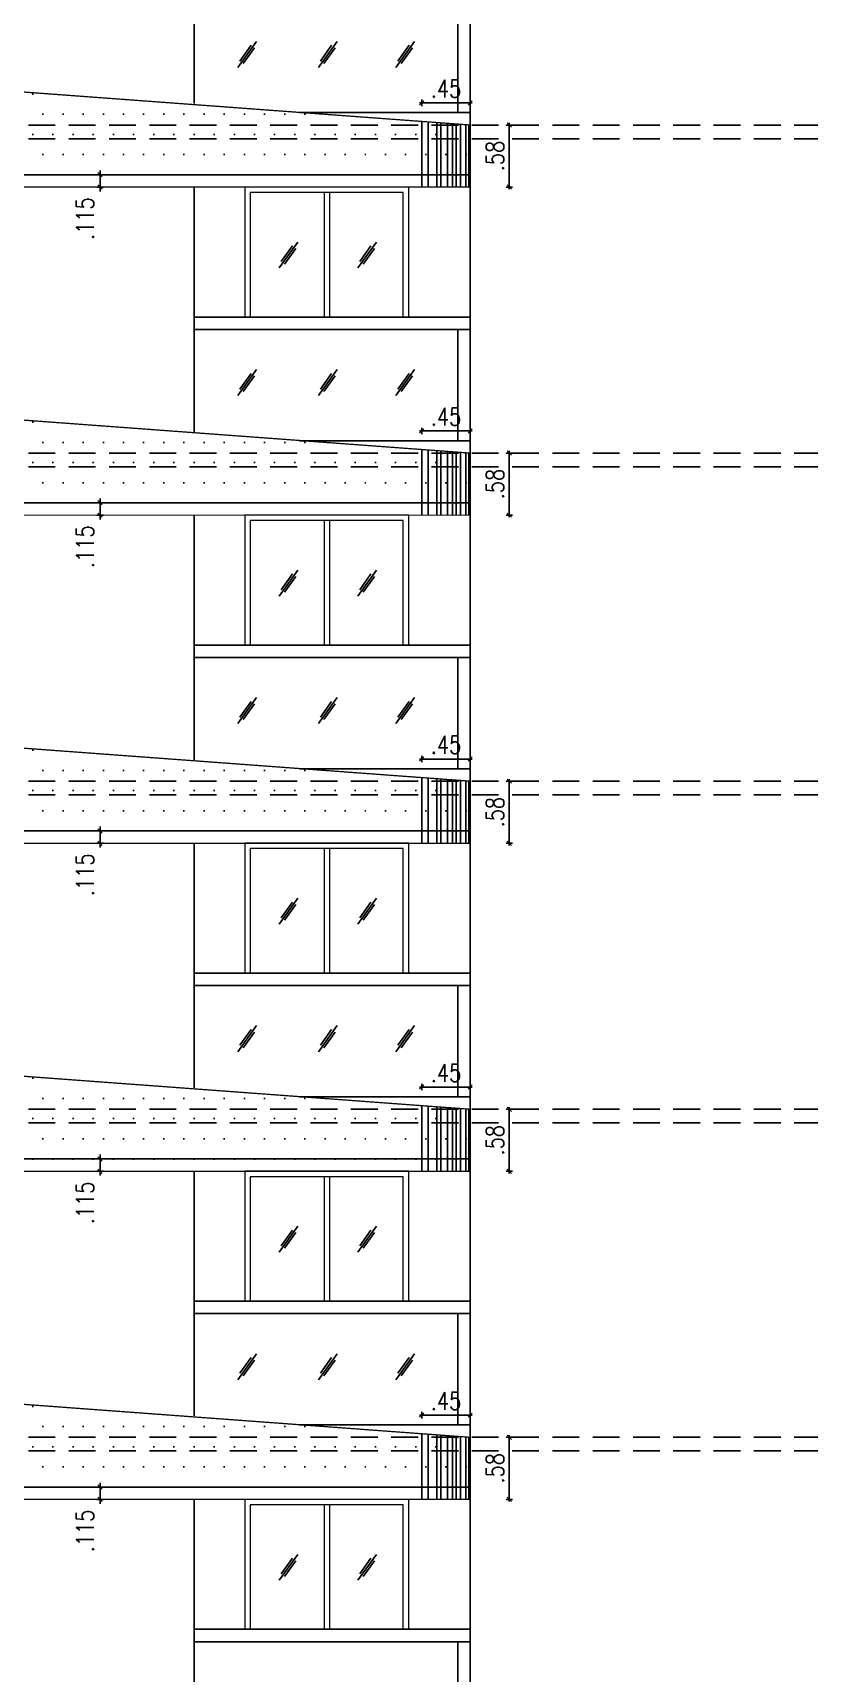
# Model space of a CAD drawing. Header units: inches. Extents: x 14331 to 14549, y 2557 to 2714.
# Drawn here: x 14510.97 to 14518.19, y 2660.94 to 2676.19 of the extents above; entities that cross this region are included whole.
import ezdxf

# ---------------------------------------------------------------- set-up
doc = ezdxf.new("R2010")
doc.units = ezdxf.units.IN
doc.header["$LTSCALE"] = 0.25
doc.header["$MEASUREMENT"] = 0
doc.header["$PDMODE"] = 35
doc.linetypes.add('1', pattern=[0])
doc.linetypes.add('DASHEDX2', pattern=[1.5, 1, -0.5])
for name, color, linetype in [('ELE.PROJ.', 1, 'Continuous'), ('GLASS WINDOW', 251, '1'), ('hatch', 251, 'Continuous'), ('proj-internal', 1, 'DASHEDX2'), ('wall', 7, 'Continuous'), ('WORKING DIM', 7, 'Continuous')]:
    doc.layers.add(name, color=color, linetype=linetype)
doc.layers.add('WINDOW', color=106, linetype='Continuous', lineweight=13)
doc.styles.add('romans', font='romans.shx', dxfattribs={"width": 0.8})
doc.dimstyles.new('121', dxfattribs={"dimscale": 0.1, "dimtxt": 1.65, "dimasz": 0.2, "dimexe": 0.03125, "dimexo": 0.25, "dimgap": 0.5, "dimtad": 1, "dimzin": 4, "dimdsep": 46, "dimtxsty": 'romans', "dimblk1": 'MINITICK', "dimblk2": 'MINITICK', "dimsah": 1, "dimcen": 1, "dimse1": 1, "dimse2": 1, "dimclrd": 252, "dimclre": 256, "dimclrt": 7, "dimadec": 3, "dimazin": 0, "dimtfac": 0.8, "dimtix": 1, "dimtmove": 2, "dimatfit": 3, "dimfxl": 0, "dimtolj": 1, "dimtzin": 3, "dimarcsym": 0})

# ---------------------------------------------------------------- blocks, each defined once
blk = doc.blocks.new('MINITICK')
at = {"color": 7}
for p, q in [((1, 1), (-1, -1)), ((-1, 0), (1, 0)), ((0, -1.5), (0, 1.5))]:
    blk.add_line(p, q, dxfattribs=at)
blk = doc.blocks.new('*D1832')
at = {"layer": 'Defpoints', "color": 0, "transparency": 16777216}
for p in [(14515.04, 2663.137), (14515.04, 2662.56), (14515.404, 2662.56)]:
    blk.add_point(p, dxfattribs=at)
at = {"layer": 'WORKING DIM', "color": 252, "lineweight": -2, "transparency": 16777216}
blk.add_line((14515.404, 2663.117), (14515.404, 2662.58), dxfattribs=at)
at = {"layer": 'WORKING DIM', "color": 252, "lineweight": -2, "transparency": 16777216, "xscale": 0.02, "yscale": 0.02, "zscale": 0.02}
for p, rotation in [((14515.404, 2663.137), 90), ((14515.404, 2662.56), 270)]:
    blk.add_blockref('MINITICK', p, dxfattribs=dict(at, rotation=rotation))
at = {"layer": 'WORKING DIM', "color": 7, "transparency": 16777216, "insert": (14515.272, 2662.849), "char_height": 0.165, "attachment_point": 5, "rotation": 90, "style": 'romans'}
blk.add_mtext('\\A1;.58', dxfattribs=at)
blk = doc.blocks.new('*D1833')
at = {"layer": 'Defpoints', "color": 0, "transparency": 16777216}
for p in [(14515.04, 2663.343), (14514.59, 2662.776), (14515.04, 2662.776)]:
    blk.add_point(p, dxfattribs=at)
at = {"layer": 'WORKING DIM', "color": 252, "lineweight": -2, "transparency": 16777216}
blk.add_line((14514.61, 2663.343), (14515.02, 2663.343), dxfattribs=at)
at = {"layer": 'WORKING DIM', "color": 252, "lineweight": -2, "transparency": 16777216, "xscale": 0.02, "yscale": 0.02, "zscale": 0.02, "rotation": 180}
blk.add_blockref('MINITICK', (14514.59, 2663.343), dxfattribs=at)
at = {"layer": 'WORKING DIM', "color": 252, "lineweight": -2, "transparency": 16777216, "xscale": 0.02, "yscale": 0.02, "zscale": 0.02}
blk.add_blockref('MINITICK', (14515.04, 2663.343), dxfattribs=at)
at = {"layer": 'WORKING DIM', "color": 7, "transparency": 16777216, "insert": (14514.815, 2663.475), "char_height": 0.165, "attachment_point": 5, "style": 'romans'}
blk.add_mtext('\\A1;.45', dxfattribs=at)
blk = doc.blocks.new('*D1847')
at = {"layer": 'Defpoints', "color": 0, "transparency": 16777216}
for p in [(14515.04, 2666.187), (14515.04, 2665.61), (14515.404, 2665.61)]:
    blk.add_point(p, dxfattribs=at)
at = {"layer": 'WORKING DIM', "color": 252, "lineweight": -2, "transparency": 16777216}
blk.add_line((14515.404, 2666.167), (14515.404, 2665.63), dxfattribs=at)
at = {"layer": 'WORKING DIM', "color": 252, "lineweight": -2, "transparency": 16777216, "xscale": 0.02, "yscale": 0.02, "zscale": 0.02}
for p, rotation in [((14515.404, 2666.187), 90), ((14515.404, 2665.61), 270)]:
    blk.add_blockref('MINITICK', p, dxfattribs=dict(at, rotation=rotation))
at = {"layer": 'WORKING DIM', "color": 7, "transparency": 16777216, "insert": (14515.272, 2665.899), "char_height": 0.165, "attachment_point": 5, "rotation": 90, "style": 'romans'}
blk.add_mtext('\\A1;.58', dxfattribs=at)
blk = doc.blocks.new('*D1848')
at = {"layer": 'Defpoints', "color": 0, "transparency": 16777216}
for p in [(14515.04, 2666.393), (14514.59, 2665.826), (14515.04, 2665.826)]:
    blk.add_point(p, dxfattribs=at)
at = {"layer": 'WORKING DIM', "color": 252, "lineweight": -2, "transparency": 16777216}
blk.add_line((14514.61, 2666.393), (14515.02, 2666.393), dxfattribs=at)
at = {"layer": 'WORKING DIM', "color": 252, "lineweight": -2, "transparency": 16777216, "xscale": 0.02, "yscale": 0.02, "zscale": 0.02, "rotation": 180}
blk.add_blockref('MINITICK', (14514.59, 2666.393), dxfattribs=at)
at = {"layer": 'WORKING DIM', "color": 252, "lineweight": -2, "transparency": 16777216, "xscale": 0.02, "yscale": 0.02, "zscale": 0.02}
blk.add_blockref('MINITICK', (14515.04, 2666.393), dxfattribs=at)
at = {"layer": 'WORKING DIM', "color": 7, "transparency": 16777216, "insert": (14514.815, 2666.525), "char_height": 0.165, "attachment_point": 5, "style": 'romans'}
blk.add_mtext('\\A1;.45', dxfattribs=at)
blk = doc.blocks.new('*D1862')
at = {"layer": 'Defpoints', "color": 0, "transparency": 16777216}
for p in [(14515.04, 2669.237), (14515.04, 2668.66), (14515.404, 2668.66)]:
    blk.add_point(p, dxfattribs=at)
at = {"layer": 'WORKING DIM', "color": 252, "lineweight": -2, "transparency": 16777216}
blk.add_line((14515.404, 2669.217), (14515.404, 2668.68), dxfattribs=at)
at = {"layer": 'WORKING DIM', "color": 252, "lineweight": -2, "transparency": 16777216, "xscale": 0.02, "yscale": 0.02, "zscale": 0.02}
for p, rotation in [((14515.404, 2669.237), 90), ((14515.404, 2668.66), 270)]:
    blk.add_blockref('MINITICK', p, dxfattribs=dict(at, rotation=rotation))
at = {"layer": 'WORKING DIM', "color": 7, "transparency": 16777216, "insert": (14515.272, 2668.949), "char_height": 0.165, "attachment_point": 5, "rotation": 90, "style": 'romans'}
blk.add_mtext('\\A1;.58', dxfattribs=at)
blk = doc.blocks.new('*D1863')
at = {"layer": 'Defpoints', "color": 0, "transparency": 16777216}
for p in [(14515.04, 2669.443), (14514.59, 2668.876), (14515.04, 2668.876)]:
    blk.add_point(p, dxfattribs=at)
at = {"layer": 'WORKING DIM', "color": 252, "lineweight": -2, "transparency": 16777216}
blk.add_line((14514.61, 2669.443), (14515.02, 2669.443), dxfattribs=at)
at = {"layer": 'WORKING DIM', "color": 252, "lineweight": -2, "transparency": 16777216, "xscale": 0.02, "yscale": 0.02, "zscale": 0.02, "rotation": 180}
blk.add_blockref('MINITICK', (14514.59, 2669.443), dxfattribs=at)
at = {"layer": 'WORKING DIM', "color": 252, "lineweight": -2, "transparency": 16777216, "xscale": 0.02, "yscale": 0.02, "zscale": 0.02}
blk.add_blockref('MINITICK', (14515.04, 2669.443), dxfattribs=at)
at = {"layer": 'WORKING DIM', "color": 7, "transparency": 16777216, "insert": (14514.815, 2669.575), "char_height": 0.165, "attachment_point": 5, "style": 'romans'}
blk.add_mtext('\\A1;.45', dxfattribs=at)
blk = doc.blocks.new('*D1877')
at = {"layer": 'Defpoints', "color": 0, "transparency": 16777216}
for p in [(14515.04, 2672.287), (14515.04, 2671.71), (14515.404, 2671.71)]:
    blk.add_point(p, dxfattribs=at)
at = {"layer": 'WORKING DIM', "color": 252, "lineweight": -2, "transparency": 16777216}
blk.add_line((14515.404, 2672.267), (14515.404, 2671.73), dxfattribs=at)
at = {"layer": 'WORKING DIM', "color": 252, "lineweight": -2, "transparency": 16777216, "xscale": 0.02, "yscale": 0.02, "zscale": 0.02}
for p, rotation in [((14515.404, 2672.287), 90), ((14515.404, 2671.71), 270)]:
    blk.add_blockref('MINITICK', p, dxfattribs=dict(at, rotation=rotation))
at = {"layer": 'WORKING DIM', "color": 7, "transparency": 16777216, "insert": (14515.272, 2671.999), "char_height": 0.165, "attachment_point": 5, "rotation": 90, "style": 'romans'}
blk.add_mtext('\\A1;.58', dxfattribs=at)
blk = doc.blocks.new('*D1878')
at = {"layer": 'Defpoints', "color": 0, "transparency": 16777216}
for p in [(14515.04, 2672.493), (14514.59, 2671.926), (14515.04, 2671.926)]:
    blk.add_point(p, dxfattribs=at)
at = {"layer": 'WORKING DIM', "color": 252, "lineweight": -2, "transparency": 16777216}
blk.add_line((14514.61, 2672.493), (14515.02, 2672.493), dxfattribs=at)
at = {"layer": 'WORKING DIM', "color": 252, "lineweight": -2, "transparency": 16777216, "xscale": 0.02, "yscale": 0.02, "zscale": 0.02, "rotation": 180}
blk.add_blockref('MINITICK', (14514.59, 2672.493), dxfattribs=at)
at = {"layer": 'WORKING DIM', "color": 252, "lineweight": -2, "transparency": 16777216, "xscale": 0.02, "yscale": 0.02, "zscale": 0.02}
blk.add_blockref('MINITICK', (14515.04, 2672.493), dxfattribs=at)
at = {"layer": 'WORKING DIM', "color": 7, "transparency": 16777216, "insert": (14514.815, 2672.625), "char_height": 0.165, "attachment_point": 5, "style": 'romans'}
blk.add_mtext('\\A1;.45', dxfattribs=at)
blk = doc.blocks.new('*D1892')
at = {"layer": 'Defpoints', "color": 0, "transparency": 16777216}
for p in [(14515.04, 2675.337), (14515.04, 2674.76), (14515.404, 2674.76)]:
    blk.add_point(p, dxfattribs=at)
at = {"layer": 'WORKING DIM', "color": 252, "lineweight": -2, "transparency": 16777216}
blk.add_line((14515.404, 2675.317), (14515.404, 2674.78), dxfattribs=at)
at = {"layer": 'WORKING DIM', "color": 252, "lineweight": -2, "transparency": 16777216, "xscale": 0.02, "yscale": 0.02, "zscale": 0.02}
for p, rotation in [((14515.404, 2675.337), 90), ((14515.404, 2674.76), 270)]:
    blk.add_blockref('MINITICK', p, dxfattribs=dict(at, rotation=rotation))
at = {"layer": 'WORKING DIM', "color": 7, "transparency": 16777216, "insert": (14515.272, 2675.049), "char_height": 0.165, "attachment_point": 5, "rotation": 90, "style": 'romans'}
blk.add_mtext('\\A1;.58', dxfattribs=at)
blk = doc.blocks.new('*D1893')
at = {"layer": 'Defpoints', "color": 0, "transparency": 16777216}
for p in [(14515.04, 2675.543), (14514.59, 2674.976), (14515.04, 2674.976)]:
    blk.add_point(p, dxfattribs=at)
at = {"layer": 'WORKING DIM', "color": 252, "lineweight": -2, "transparency": 16777216}
blk.add_line((14514.61, 2675.543), (14515.02, 2675.543), dxfattribs=at)
at = {"layer": 'WORKING DIM', "color": 252, "lineweight": -2, "transparency": 16777216, "xscale": 0.02, "yscale": 0.02, "zscale": 0.02, "rotation": 180}
blk.add_blockref('MINITICK', (14514.59, 2675.543), dxfattribs=at)
at = {"layer": 'WORKING DIM', "color": 252, "lineweight": -2, "transparency": 16777216, "xscale": 0.02, "yscale": 0.02, "zscale": 0.02}
blk.add_blockref('MINITICK', (14515.04, 2675.543), dxfattribs=at)
at = {"layer": 'WORKING DIM', "color": 7, "transparency": 16777216, "insert": (14514.815, 2675.675), "char_height": 0.165, "attachment_point": 5, "style": 'romans'}
blk.add_mtext('\\A1;.45', dxfattribs=at)
blk = doc.blocks.new('*D2011')
at = {"layer": 'Defpoints', "color": 0, "transparency": 16777216}
for p in [(14511.597, 2662.675), (14511.797, 2662.675), (14511.797, 2662.56)]:
    blk.add_point(p, dxfattribs=at)
at = {"layer": 'WORKING DIM', "color": 252, "lineweight": -2, "transparency": 16777216}
for p, q in [((14511.597, 2662.695), (14511.597, 2662.715)), ((14511.597, 2662.56), (14511.597, 2662.675)), ((14511.597, 2662.54), (14511.597, 2662.52))]:
    blk.add_line(p, q, dxfattribs=at)
at = {"layer": 'WORKING DIM', "color": 252, "lineweight": -2, "transparency": 16777216, "xscale": 0.02, "yscale": 0.02, "zscale": 0.02}
for p, rotation in [((14511.597, 2662.675), 270), ((14511.597, 2662.56), 90)]:
    blk.add_blockref('MINITICK', p, dxfattribs=dict(at, rotation=rotation))
at = {"layer": 'WORKING DIM', "color": 7, "transparency": 16777216, "insert": (14511.457, 2662.266), "char_height": 0.165, "attachment_point": 5, "rotation": 90, "style": 'romans'}
blk.add_mtext('\\A1;.115', dxfattribs=at)
blk = doc.blocks.new('*D2010')
at = {"layer": 'Defpoints', "color": 0, "transparency": 16777216}
for p in [(14511.597, 2665.725), (14511.797, 2665.725), (14511.797, 2665.61)]:
    blk.add_point(p, dxfattribs=at)
at = {"layer": 'WORKING DIM', "color": 252, "lineweight": -2, "transparency": 16777216}
for p, q in [((14511.597, 2665.745), (14511.597, 2665.765)), ((14511.597, 2665.61), (14511.597, 2665.725)), ((14511.597, 2665.59), (14511.597, 2665.57))]:
    blk.add_line(p, q, dxfattribs=at)
at = {"layer": 'WORKING DIM', "color": 252, "lineweight": -2, "transparency": 16777216, "xscale": 0.02, "yscale": 0.02, "zscale": 0.02}
for p, rotation in [((14511.597, 2665.725), 270), ((14511.597, 2665.61), 90)]:
    blk.add_blockref('MINITICK', p, dxfattribs=dict(at, rotation=rotation))
at = {"layer": 'WORKING DIM', "color": 7, "transparency": 16777216, "insert": (14511.457, 2665.316), "char_height": 0.165, "attachment_point": 5, "rotation": 90, "style": 'romans'}
blk.add_mtext('\\A1;.115', dxfattribs=at)
blk = doc.blocks.new('*D2012')
at = {"layer": 'Defpoints', "color": 0, "transparency": 16777216}
for p in [(14511.597, 2668.775), (14511.797, 2668.775), (14511.797, 2668.66)]:
    blk.add_point(p, dxfattribs=at)
at = {"layer": 'WORKING DIM', "color": 252, "lineweight": -2, "transparency": 16777216}
for p, q in [((14511.597, 2668.795), (14511.597, 2668.815)), ((14511.597, 2668.66), (14511.597, 2668.775)), ((14511.597, 2668.64), (14511.597, 2668.62))]:
    blk.add_line(p, q, dxfattribs=at)
at = {"layer": 'WORKING DIM', "color": 252, "lineweight": -2, "transparency": 16777216, "xscale": 0.02, "yscale": 0.02, "zscale": 0.02}
for p, rotation in [((14511.597, 2668.775), 270), ((14511.597, 2668.66), 90)]:
    blk.add_blockref('MINITICK', p, dxfattribs=dict(at, rotation=rotation))
at = {"layer": 'WORKING DIM', "color": 7, "transparency": 16777216, "insert": (14511.457, 2668.366), "char_height": 0.165, "attachment_point": 5, "rotation": 90, "style": 'romans'}
blk.add_mtext('\\A1;.115', dxfattribs=at)
blk = doc.blocks.new('*D2015')
at = {"layer": 'Defpoints', "color": 0, "transparency": 16777216}
for p in [(14511.597, 2671.825), (14511.797, 2671.825), (14511.797, 2671.71)]:
    blk.add_point(p, dxfattribs=at)
at = {"layer": 'WORKING DIM', "color": 252, "lineweight": -2, "transparency": 16777216}
for p, q in [((14511.597, 2671.845), (14511.597, 2671.865)), ((14511.597, 2671.71), (14511.597, 2671.825)), ((14511.597, 2671.69), (14511.597, 2671.67))]:
    blk.add_line(p, q, dxfattribs=at)
at = {"layer": 'WORKING DIM', "color": 252, "lineweight": -2, "transparency": 16777216, "xscale": 0.02, "yscale": 0.02, "zscale": 0.02}
for p, rotation in [((14511.597, 2671.825), 270), ((14511.597, 2671.71), 90)]:
    blk.add_blockref('MINITICK', p, dxfattribs=dict(at, rotation=rotation))
at = {"layer": 'WORKING DIM', "color": 7, "transparency": 16777216, "insert": (14511.457, 2671.416), "char_height": 0.165, "attachment_point": 5, "rotation": 90, "style": 'romans'}
blk.add_mtext('\\A1;.115', dxfattribs=at)
blk = doc.blocks.new('*D2013')
at = {"layer": 'Defpoints', "color": 0, "transparency": 16777216}
for p in [(14511.597, 2674.875), (14511.797, 2674.875), (14511.797, 2674.76)]:
    blk.add_point(p, dxfattribs=at)
at = {"layer": 'WORKING DIM', "color": 252, "lineweight": -2, "transparency": 16777216}
for p, q in [((14511.597, 2674.895), (14511.597, 2674.915)), ((14511.597, 2674.76), (14511.597, 2674.875)), ((14511.597, 2674.74), (14511.597, 2674.72))]:
    blk.add_line(p, q, dxfattribs=at)
at = {"layer": 'WORKING DIM', "color": 252, "lineweight": -2, "transparency": 16777216, "xscale": 0.02, "yscale": 0.02, "zscale": 0.02}
for p, rotation in [((14511.597, 2674.875), 270), ((14511.597, 2674.76), 90)]:
    blk.add_blockref('MINITICK', p, dxfattribs=dict(at, rotation=rotation))
at = {"layer": 'WORKING DIM', "color": 7, "transparency": 16777216, "insert": (14511.457, 2674.466), "char_height": 0.165, "attachment_point": 5, "rotation": 90, "style": 'romans'}
blk.add_mtext('\\A1;.115', dxfattribs=at)

msp = doc.modelspace()

# ---------------------------------------------------------------- hatches: boundary and pattern name
at = {"layer": 'hatch', "true_color": 0xc7b399}
h = msp.add_hatch(dxfattribs=at)
h.set_pattern_fill('DOTS', color=253, scale=3)
h.set_pattern_definition([(0, (-346.71688, 38.62428), (0.09375, 0.1875), [0, -0.1875])])
h.paths.add_polyline_path([(14515.04, 2675.337), (14508.943, 2675.787), (14501.93, 2675.787), (14501.93, 2674.76), (14515.04, 2674.76)])
h = msp.add_hatch(dxfattribs=at)
h.set_pattern_fill('DOTS', color=253, scale=3)
h.set_pattern_definition([(0, (-346.71688, 35.57431), (0.09375, 0.1875), [0, -0.1875])])
h.paths.add_polyline_path([(14515.04, 2672.287), (14508.943, 2672.737), (14501.93, 2672.737), (14501.93, 2671.71), (14515.04, 2671.71)])
h = msp.add_hatch(dxfattribs=at)
h.set_pattern_fill('DOTS', color=253, scale=3)
h.set_pattern_definition([(0, (-346.71688, 32.52428), (0.09375, 0.1875), [0, -0.1875])])
h.paths.add_polyline_path([(14515.04, 2669.237), (14508.943, 2669.687), (14501.93, 2669.687), (14501.93, 2668.66), (14515.04, 2668.66)])
h = msp.add_hatch(dxfattribs=at)
h.set_pattern_fill('DOTS', color=253, scale=3)
h.set_pattern_definition([(0, (-346.71688, 29.47428), (0.09375, 0.1875), [0, -0.1875])])
h.paths.add_polyline_path([(14515.04, 2666.187), (14508.943, 2666.637), (14501.93, 2666.637), (14501.93, 2665.61), (14515.04, 2665.61)])
h = msp.add_hatch(dxfattribs=at)
h.set_pattern_fill('DOTS', color=253, scale=3)
h.set_pattern_definition([(0, (-346.71688, 26.42431), (0.09375, 0.1875), [0, -0.1875])])
h.paths.add_polyline_path([(14515.04, 2663.137), (14508.943, 2663.587), (14501.93, 2663.587), (14501.93, 2662.56), (14515.04, 2662.56)])

# ---------------------------------------------------------------- linework, layer by layer
at = {"layer": 'ELE.PROJ.', "color": 8}
for p, q in [((14514.59, 2675.37), (14514.59, 2674.76)), ((14514.65, 2675.366), (14514.65, 2674.76)), ((14514.729, 2675.36), (14514.729, 2674.76)), ((14514.768, 2675.357), (14514.768, 2674.76)), ((14514.829, 2675.353), (14514.829, 2674.76)), ((14514.876, 2675.349), (14514.876, 2674.76)), ((14514.909, 2675.347), (14514.909, 2674.76)), ((14514.95, 2675.344), (14514.95, 2674.76)), ((14514.999, 2675.34), (14514.999, 2674.76)), ((14515.028, 2675.338), (14515.028, 2674.76)), ((14514.59, 2672.32), (14514.59, 2671.71)), ((14514.65, 2672.316), (14514.65, 2671.71)), ((14514.729, 2672.31), (14514.729, 2671.71)), ((14514.768, 2672.307), (14514.768, 2671.71)), ((14514.829, 2672.303), (14514.829, 2671.71)), ((14514.876, 2672.299), (14514.876, 2671.71)), ((14514.909, 2672.297), (14514.909, 2671.71)), ((14514.95, 2672.294), (14514.95, 2671.71)), ((14514.999, 2672.29), (14514.999, 2671.71)), ((14515.028, 2672.288), (14515.028, 2671.71)), ((14514.59, 2669.27), (14514.59, 2668.66)), ((14514.65, 2669.266), (14514.65, 2668.66)), ((14514.729, 2669.26), (14514.729, 2668.66)), ((14514.768, 2669.257), (14514.768, 2668.66)), ((14514.829, 2669.253), (14514.829, 2668.66)), ((14514.876, 2669.249), (14514.876, 2668.66)), ((14514.909, 2669.247), (14514.909, 2668.66)), ((14514.95, 2669.244), (14514.95, 2668.66)), ((14514.999, 2669.24), (14514.999, 2668.66)), ((14515.028, 2669.238), (14515.028, 2668.66)), ((14514.59, 2666.22), (14514.59, 2665.61)), ((14514.65, 2666.216), (14514.65, 2665.61)), ((14514.729, 2666.21), (14514.729, 2665.61)), ((14514.768, 2666.207), (14514.768, 2665.61)), ((14514.829, 2666.203), (14514.829, 2665.61)), ((14514.876, 2666.199), (14514.876, 2665.61)), ((14514.909, 2666.197), (14514.909, 2665.61)), ((14514.95, 2666.194), (14514.95, 2665.61)), ((14514.999, 2666.19), (14514.999, 2665.61)), ((14515.028, 2666.188), (14515.028, 2665.61)), ((14514.59, 2663.17), (14514.59, 2662.56)), ((14514.65, 2663.166), (14514.65, 2662.56)), ((14514.729, 2663.16), (14514.729, 2662.56)), ((14514.768, 2663.157), (14514.768, 2662.56)), ((14514.829, 2663.153), (14514.829, 2662.56)), ((14514.876, 2663.149), (14514.876, 2662.56)), ((14514.909, 2663.147), (14514.909, 2662.56)), ((14514.95, 2663.144), (14514.95, 2662.56)), ((14514.999, 2663.14), (14514.999, 2662.56)), ((14515.028, 2663.138), (14515.028, 2662.56))]:
    msp.add_line(p, q, dxfattribs=at)
at = {"layer": 'ELE.PROJ.'}
for p, q in [((14515.04, 2674.875), (14501.48, 2674.875)), ((14515.04, 2671.825), (14501.48, 2671.825)), ((14515.04, 2668.775), (14501.48, 2668.775)), ((14515.04, 2665.725), (14501.48, 2665.725)), ((14515.04, 2662.675), (14501.48, 2662.675))]:
    msp.add_line(p, q, dxfattribs=at)
at = {"layer": 'ELE.PROJ.', "const_width": 0.012}
for points in [[(14515.04, 2674.76), (14515.04, 2675.337), (14508.943, 2675.787), (14501.48, 2675.787), (14501.48, 2674.76), (14515.04, 2674.76)], [(14515.04, 2671.71), (14515.04, 2672.287), (14508.943, 2672.737), (14501.48, 2672.737), (14501.48, 2671.71), (14515.04, 2671.71)], [(14515.04, 2668.66), (14515.04, 2669.237), (14508.943, 2669.687), (14501.48, 2669.687), (14501.48, 2668.66), (14515.04, 2668.66)], [(14515.04, 2665.61), (14515.04, 2666.187), (14508.943, 2666.637), (14501.48, 2666.637), (14501.48, 2665.61), (14515.04, 2665.61)], [(14515.04, 2662.56), (14515.04, 2663.137), (14508.943, 2663.587), (14501.48, 2663.587), (14501.48, 2662.56), (14515.04, 2662.56)]]:
    msp.add_lwpolyline(points, dxfattribs=at)
at = {"layer": 'GLASS WINDOW', "color": 4, "ltscale": 200}
for p, q in [((14513.052, 2676.114), (14512.878, 2675.872)), ((14513.001, 2676.078), (14512.896, 2675.932)), ((14513.802, 2676.114), (14513.628, 2675.872)), ((14513.751, 2676.078), (14513.646, 2675.932)), ((14514.522, 2676.114), (14514.348, 2675.872)), ((14514.471, 2676.078), (14514.366, 2675.932)), ((14513.034, 2676.055), (14512.929, 2675.909)), ((14513.784, 2676.055), (14513.679, 2675.909)), ((14514.504, 2676.055), (14514.399, 2675.909)), ((14513.436, 2674.249), (14513.263, 2674.008)), ((14514.167, 2674.249), (14513.994, 2674.008)), ((14513.386, 2674.213), (14513.281, 2674.067)), ((14513.418, 2674.19), (14513.313, 2674.044)), ((14514.117, 2674.213), (14514.012, 2674.067)), ((14514.149, 2674.19), (14514.044, 2674.044)), ((14513.052, 2673.064), (14512.878, 2672.822)), ((14513.001, 2673.028), (14512.896, 2672.882)), ((14513.802, 2673.064), (14513.628, 2672.822)), ((14513.751, 2673.028), (14513.646, 2672.882)), ((14514.522, 2673.064), (14514.348, 2672.822)), ((14514.471, 2673.028), (14514.366, 2672.882)), ((14513.034, 2673.005), (14512.929, 2672.859)), ((14513.784, 2673.005), (14513.679, 2672.859)), ((14514.504, 2673.005), (14514.399, 2672.859)), ((14513.436, 2671.199), (14513.263, 2670.958)), ((14514.167, 2671.199), (14513.994, 2670.958)), ((14513.386, 2671.163), (14513.281, 2671.017)), ((14513.418, 2671.14), (14513.313, 2670.994)), ((14514.117, 2671.163), (14514.012, 2671.017)), ((14514.149, 2671.14), (14514.044, 2670.994)), ((14513.052, 2670.014), (14512.878, 2669.773)), ((14513.001, 2669.978), (14512.896, 2669.832)), ((14513.802, 2670.014), (14513.628, 2669.773)), ((14513.751, 2669.978), (14513.646, 2669.832)), ((14514.522, 2670.014), (14514.348, 2669.773)), ((14514.471, 2669.978), (14514.366, 2669.832)), ((14513.034, 2669.955), (14512.929, 2669.809)), ((14513.784, 2669.955), (14513.679, 2669.809)), ((14514.504, 2669.955), (14514.399, 2669.809)), ((14513.436, 2668.149), (14513.263, 2667.908)), ((14514.167, 2668.149), (14513.994, 2667.908)), ((14513.386, 2668.113), (14513.281, 2667.967)), ((14513.418, 2668.09), (14513.313, 2667.944)), ((14514.117, 2668.113), (14514.012, 2667.967)), ((14514.149, 2668.09), (14514.044, 2667.944)), ((14513.052, 2666.964), (14512.878, 2666.722)), ((14513.001, 2666.928), (14512.896, 2666.782)), ((14513.802, 2666.964), (14513.628, 2666.722)), ((14513.751, 2666.928), (14513.646, 2666.782)), ((14514.522, 2666.964), (14514.348, 2666.722)), ((14514.471, 2666.928), (14514.366, 2666.782)), ((14513.034, 2666.905), (14512.929, 2666.759)), ((14513.784, 2666.905), (14513.679, 2666.759)), ((14514.504, 2666.905), (14514.399, 2666.759)), ((14513.436, 2665.099), (14513.263, 2664.858)), ((14514.167, 2665.099), (14513.994, 2664.858)), ((14513.386, 2665.063), (14513.281, 2664.917)), ((14513.418, 2665.04), (14513.313, 2664.894)), ((14514.117, 2665.063), (14514.012, 2664.917)), ((14514.149, 2665.04), (14514.044, 2664.894)), ((14513.052, 2663.914), (14512.878, 2663.672)), ((14513.001, 2663.878), (14512.896, 2663.732)), ((14513.802, 2663.914), (14513.628, 2663.672)), ((14513.751, 2663.878), (14513.646, 2663.732)), ((14514.522, 2663.914), (14514.348, 2663.672)), ((14514.471, 2663.878), (14514.366, 2663.732)), ((14513.034, 2663.855), (14512.929, 2663.709)), ((14513.784, 2663.855), (14513.679, 2663.709)), ((14514.504, 2663.855), (14514.399, 2663.709)), ((14513.436, 2662.049), (14513.263, 2661.808)), ((14514.167, 2662.049), (14513.994, 2661.808)), ((14513.386, 2662.013), (14513.281, 2661.867)), ((14513.418, 2661.99), (14513.313, 2661.844)), ((14514.117, 2662.013), (14514.012, 2661.867)), ((14514.149, 2661.99), (14514.044, 2661.844))]:
    msp.add_line(p, q, dxfattribs=at)
at = {"layer": 'proj-internal', "color": 251}
for p, q in [((14501.93, 2675.337), (14533.371, 2675.337)), ((14501.93, 2675.21), (14533.371, 2675.21)), ((14501.93, 2672.287), (14533.371, 2672.287)), ((14501.93, 2672.16), (14533.371, 2672.16)), ((14501.93, 2669.237), (14533.371, 2669.237)), ((14501.93, 2669.11), (14533.371, 2669.11)), ((14501.93, 2666.187), (14533.371, 2666.187)), ((14501.93, 2666.06), (14533.371, 2666.06)), ((14501.93, 2663.137), (14533.371, 2663.137)), ((14501.93, 2663.01), (14533.371, 2663.01))]:
    msp.add_line(p, q, dxfattribs=at)
at = {"layer": 'wall'}
for p, q in [((14515.04, 2650.61), (14515.04, 2695.881)), ((14512.472, 2675.536), (14512.472, 2677.81)), ((14514.925, 2676.487), (14514.925, 2675.452)), ((14513.452, 2675.452), (14515.04, 2675.452)), ((14512.472, 2672.486), (14512.472, 2674.76)), ((14512.472, 2673.552), (14515.04, 2673.552)), ((14512.472, 2673.437), (14515.04, 2673.437)), ((14514.925, 2673.437), (14514.925, 2672.402)), ((14513.452, 2672.402), (14515.04, 2672.402)), ((14512.472, 2669.436), (14512.472, 2671.71)), ((14512.472, 2670.502), (14515.04, 2670.502)), ((14512.472, 2670.387), (14515.04, 2670.387)), ((14514.925, 2670.387), (14514.925, 2669.352)), ((14513.452, 2669.352), (14515.04, 2669.352)), ((14512.472, 2666.386), (14512.472, 2668.66)), ((14512.472, 2667.452), (14515.04, 2667.452)), ((14512.472, 2667.337), (14515.04, 2667.337)), ((14514.925, 2667.337), (14514.925, 2666.302)), ((14513.452, 2666.302), (14515.04, 2666.302)), ((14512.472, 2663.336), (14512.472, 2665.61)), ((14512.472, 2664.402), (14515.04, 2664.402)), ((14512.472, 2664.287), (14515.04, 2664.287)), ((14514.925, 2664.287), (14514.925, 2663.252)), ((14513.452, 2663.252), (14515.04, 2663.252)), ((14512.472, 2660.286), (14512.472, 2662.56)), ((14512.472, 2661.352), (14515.04, 2661.352)), ((14512.472, 2661.237), (14515.04, 2661.237)), ((14514.925, 2661.237), (14514.925, 2660.202))]:
    msp.add_line(p, q, dxfattribs=at)
at = {"layer": 'WINDOW'}
for p, q in [((14513.681, 2674.71), (14513.681, 2673.552)), ((14513.731, 2674.71), (14513.731, 2673.552)), ((14513.681, 2671.66), (14513.681, 2670.502)), ((14513.731, 2671.66), (14513.731, 2670.502)), ((14513.681, 2668.61), (14513.681, 2667.452)), ((14513.731, 2668.61), (14513.731, 2667.452)), ((14513.681, 2665.56), (14513.681, 2664.402)), ((14513.731, 2665.56), (14513.731, 2664.402)), ((14513.681, 2662.51), (14513.681, 2661.352)), ((14513.731, 2662.51), (14513.731, 2661.352))]:
    msp.add_line(p, q, dxfattribs=at)
for points in [[(14514.468, 2673.552), (14514.468, 2674.76), (14512.944, 2674.76), (14512.944, 2673.552)], [(14514.418, 2673.552), (14514.418, 2674.71), (14512.994, 2674.71), (14512.994, 2673.552)], [(14514.468, 2670.502), (14514.468, 2671.71), (14512.944, 2671.71), (14512.944, 2670.502)], [(14514.418, 2670.502), (14514.418, 2671.66), (14512.994, 2671.66), (14512.994, 2670.502)], [(14514.468, 2667.452), (14514.468, 2668.66), (14512.944, 2668.66), (14512.944, 2667.452)], [(14514.418, 2667.452), (14514.418, 2668.61), (14512.994, 2668.61), (14512.994, 2667.452)], [(14514.468, 2664.402), (14514.468, 2665.61), (14512.944, 2665.61), (14512.944, 2664.402)], [(14514.418, 2664.402), (14514.418, 2665.56), (14512.994, 2665.56), (14512.994, 2664.402)], [(14514.468, 2661.352), (14514.468, 2662.56), (14512.944, 2662.56), (14512.944, 2661.352)], [(14514.418, 2661.352), (14514.418, 2662.51), (14512.994, 2662.51), (14512.994, 2661.352)]]:
    msp.add_lwpolyline(points, dxfattribs=at)

# ---------------------------------------------------------------- dimensions: what is measured, and where the dimension line sits
at = {"layer": 'WORKING DIM'}
for base, p1, p2, picture, middle in [((14515.04, 2675.543), (14514.59, 2674.976), (14515.04, 2674.976), '*D1893', (14514.815, 2675.675)), ((14515.04, 2672.493), (14514.59, 2671.926), (14515.04, 2671.926), '*D1878', (14514.815, 2672.625)), ((14515.04, 2669.443), (14514.59, 2668.876), (14515.04, 2668.876), '*D1863', (14514.815, 2669.575)), ((14515.04, 2666.393), (14514.59, 2665.826), (14515.04, 2665.826), '*D1848', (14514.815, 2666.525)), ((14515.04, 2663.343), (14514.59, 2662.776), (14515.04, 2662.776), '*D1833', (14514.815, 2663.475))]:
    dim = msp.add_linear_dim(base=base, p1=p1, p2=p2, dimstyle='121', override={"dimfxl": 0.18, "dimfxlon": 1}, dxfattribs=at)
    dim.commit()
    dim.dimension.update_dxf_attribs({"geometry": picture, "text_midpoint": middle})
for base, p1, p2, picture, middle in [((14515.404, 2674.76), (14515.04, 2675.337), (14515.04, 2674.76), '*D1892', (14515.272, 2675.049)), ((14515.404, 2671.71), (14515.04, 2672.287), (14515.04, 2671.71), '*D1877', (14515.272, 2671.999)), ((14515.404, 2668.66), (14515.04, 2669.237), (14515.04, 2668.66), '*D1862', (14515.272, 2668.949)), ((14515.404, 2665.61), (14515.04, 2666.187), (14515.04, 2665.61), '*D1847', (14515.272, 2665.899)), ((14515.404, 2662.56), (14515.04, 2663.137), (14515.04, 2662.56), '*D1832', (14515.272, 2662.849))]:
    dim = msp.add_linear_dim(base=base, p1=p1, p2=p2, angle=90, dimstyle='121', override={"dimfxl": 0.18, "dimfxlon": 1}, dxfattribs=at)
    dim.commit()
    dim.dimension.update_dxf_attribs({"geometry": picture, "text_midpoint": middle})
for base, p1, p2, picture, middle in [((14511.597, 2674.875), (14511.797, 2674.76), (14511.797, 2674.875), '*D2013', (14511.457, 2674.466)), ((14511.597, 2671.825), (14511.797, 2671.71), (14511.797, 2671.825), '*D2015', (14511.457, 2671.416)), ((14511.597, 2668.775), (14511.797, 2668.66), (14511.797, 2668.775), '*D2012', (14511.457, 2668.366)), ((14511.597, 2665.725), (14511.797, 2665.61), (14511.797, 2665.725), '*D2010', (14511.457, 2665.316)), ((14511.597, 2662.675), (14511.797, 2662.56), (14511.797, 2662.675), '*D2011', (14511.457, 2662.266))]:
    dim = msp.add_linear_dim(base=base, p1=p1, p2=p2, angle=90, text='.115', dimstyle='121', override={"dimfxl": 0.18, "dimfxlon": 1}, dxfattribs=at)
    dim.commit()
    dim.dimension.update_dxf_attribs({"geometry": picture, "text_midpoint": middle, "dimtype": 160})

doc.saveas('drawing.dxf')
